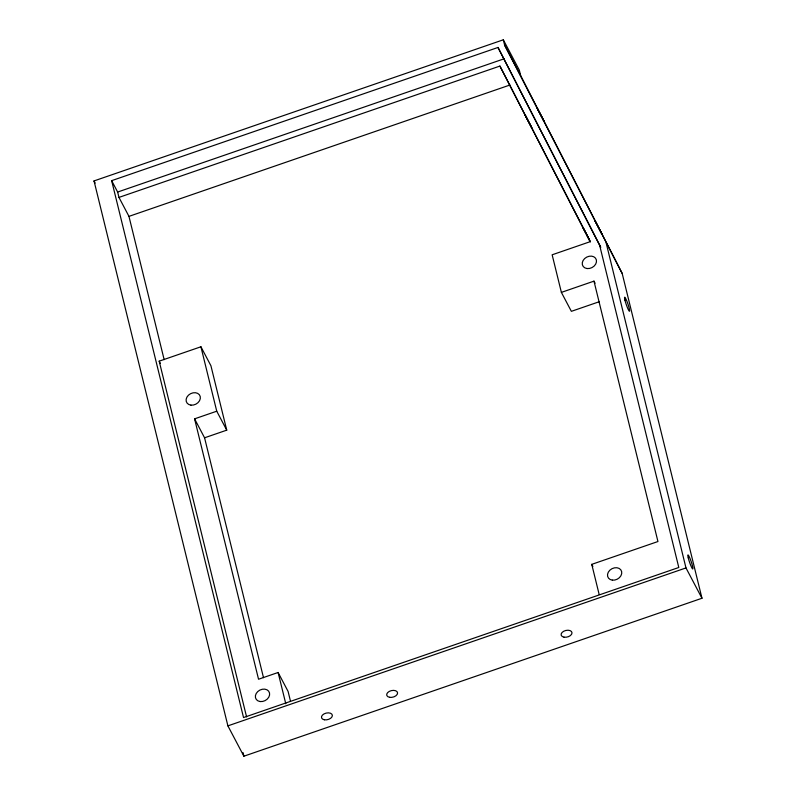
<?xml version="1.0" encoding="UTF-8"?>
<svg xmlns="http://www.w3.org/2000/svg" width="796" height="796" viewBox="0 0 796 796"><rect width="100%" height="100%" fill="white"/><g stroke="black" fill="none" stroke-linecap="round" stroke-linejoin="round"><path stroke-width="1.19" d="M94.028 180.921L503.321 39.8L519.32 70.138L520.634 75.501L622.183 273.436L701.972 598.254L243.884 756.2L227.895 725.862L94.028 180.921L95.172 183.09M498.007 47.452L599.667 245.357L678.799 567.488L243.536 717.564L111.649 180.662L498.007 47.452L600.552 246.78M111.649 180.662L117.649 192.045L504.007 58.834M117.649 192.045L118.962 197.408L499.918 66.068L590.483 241.875M118.962 197.408L128.962 216.373L509.908 85.023M246.571 716.878L159.19 361.165L200.92 346.777L210.92 365.732L226.741 430.158L204.572 437.8L194.582 418.845L216.751 411.204L226.741 430.158M499.918 66.068L590.135 241.695L552.145 254.8L561.379 292.381L593.975 281.137L595.09 283.247M599.318 301.704L571.369 311.335L561.379 292.381M290.46 701.077L288.102 691.455L278.103 672.491L258.541 679.237L194.582 418.845M599.149 594.433L591.756 564.354L657.944 541.529L593.975 281.137M227.895 725.862L685.983 567.926L701.972 598.254M503.321 39.8L504.644 45.173L520.634 75.501M504.644 45.173L622.183 273.436M599.667 245.357L600.761 247.417M591.756 564.354L592.871 566.463M159.19 361.165L160.304 363.275M585.846 233.009L582.821 227.258L589.637 240.402L586.602 234.641M539.21 112.077L544.006 121.241L542.743 118.743M541.976 117.251L537.191 108.097L538.444 110.584M606.194 243.108L685.983 567.926M200.92 346.777L216.751 411.204M278.103 672.491L285.794 703.783M204.572 437.8L263.506 677.704M128.962 216.373L164.155 359.653M242.999 752.578L243.884 756.2M595.07 220.91L601.885 234.054L595.07 220.91M524.882 114.475L531.698 127.619L524.882 114.475M190.95 405.134A7.472 5.88 -27.8 0 0 200.234 396.517A7.472 5.88 -27.8 0 0 188.493 395.144A7.472 5.88 -27.8 0 0 190.95 405.134M563.996 637.158A5.562 3.363 -13.8 0 0 572.006 632.79A5.562 3.363 -13.8 0 0 563.658 631.278A5.562 3.363 -13.8 0 0 563.996 637.158M389.562 697.306A5.562 3.363 -13.8 0 0 397.582 692.938A5.562 3.363 -13.8 0 0 389.234 691.425A5.562 3.363 -13.8 0 0 389.562 697.306M324.36 719.783A5.562 3.363 -13.8 0 0 332.37 715.415A5.562 3.363 -13.8 0 0 324.022 713.903A5.562 3.363 -13.8 0 0 324.36 719.783M624.93 300.152A7.472 0.886 71 0 0 629.377 311.266A7.472 0.886 71 0 0 626.92 301.266A7.472 0.886 71 0 0 624.93 300.152M688.232 557.857A7.472 0.886 71 0 0 692.679 568.971A7.472 0.886 71 0 0 690.222 558.971A7.472 0.886 71 0 0 688.232 557.857M587.09 268.55A7.472 5.88 -27.8 0 0 596.373 259.934A7.472 5.88 -27.8 0 0 584.632 258.561A7.472 5.88 -27.8 0 0 587.09 268.55M612.343 580.145A7.472 5.88 -27.8 0 0 621.636 571.528A7.472 5.88 -27.8 0 0 609.895 570.155A7.472 5.88 -27.8 0 0 612.343 580.145M260.222 701.555A7.472 5.88 -27.8 0 0 269.506 692.928A7.472 5.88 -27.8 0 0 257.765 691.555A7.472 5.88 -27.8 0 0 260.222 701.555"/></g></svg>
